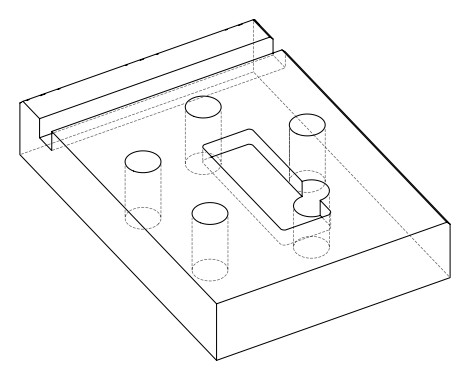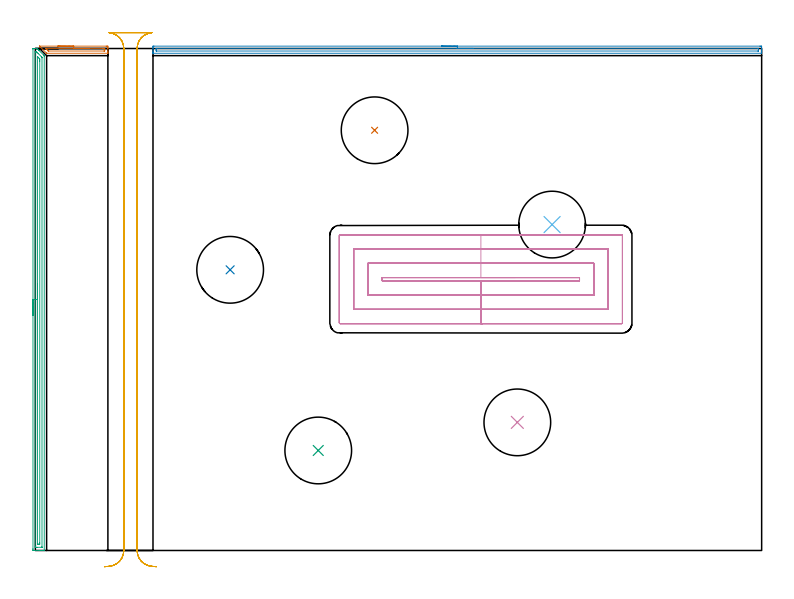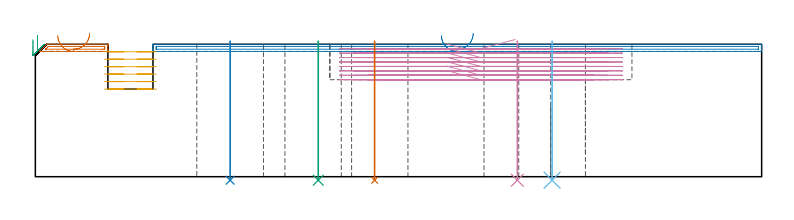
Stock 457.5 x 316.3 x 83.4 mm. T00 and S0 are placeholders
(PLAN: 10 operations, 3 tool changes, 49.7 min)
(1 AREA_MILL | FG_CHAMFER_SURFACE | UGT0205_001 | 0.83 min | 489 mm3)
(2 AREA_MILL_1 | FG_CHAMFER_SURFACE_1 | UGT0205_001 | 6.31 min | 3917 mm3)
(3 AREA_MILL_2 | FG_CHAMFER_SURFACE_2 | UGT0205_001 | 7.74 min | 7913 mm3)
(4 MILL_RECTANGULAR_POCKET | POCKET_RECTANGULAR_STRAIGHT | NXT0201_011 | Follow Part, ap 3, ae 75% | 24.26 min | 287810 mm3)
(5 MILL_RECTANGULAR_SLOT | SLOT_RECTANGULAR | UGT0201_136 | Follow Part, ap 5, ae 75% | 8.79 min | 253185 mm3)
(6 INDEXABLE_INSERT_DRILL_THROUGH_HOLE_FROM_SOLID | STEP1HOLE | NXT0302_036 | 0.35 min | 100422 mm3)
(7 INDEXABLE_INSERT_DRILL_THROUGH_HOLE_FROM_SOLID_1 | STEP1HOLE_1 | NXT0302_036 | 0.35 min | 115478 mm3)
(8 INDEXABLE_INSERT_DRILL_THROUGH_HOLE_FROM_SOLID_2 | STEP1HOLE_2 | NXT0302_036 | 0.35 min | 115471 mm3)
(9 INDEXABLE_INSERT_DRILL_THROUGH_HOLE_FROM_SOLID_3 | STEP1HOLE_3 | NXT0302_036 | 0.35 min | 115490 mm3)
(10 INDEXABLE_INSERT_DRILL_THROUGH_HOLE_FROM_SOLID_4 | STEP1HOLE_4 | NXT0302_036 | 0.35 min | 115471 mm3)
(TOOL UGT0205_001 | Chamfer Mill 20 x 3 x 45 deg. | D20 FL50 Z2)
(TOOL NXT0201_011 | ENDMILL 12mm [2P460-1200-NA 1630] | D12 FL38 Z6)
(TOOL UGT0201_136 | Carbide End Mill 20.0 | D20 FL30 Z4)
(TOOL NXT0302_036 | Index. Insert Drill 42mm [880-D4200L50-05] | D42 PA176 FL210 Z2)
(OP 1 AREA_MILL)
G17 G21 G94 G90
T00 M6
G54
G17 G0 G90 X14.15 Y317.7 S1061 M3
G43 Z93.4 H0
Z88.9
G94 G1 X14.188 Z88.028 F250.
X14.302 Z87.164
X14.491 Z86.312
X14.753 Z85.48
X15.087 Z84.674
X15.49 Z83.9
X15.959 Z83.164
X16.49 Z82.472
X17.079 Z81.829
X17.722 Z81.24
X18.414 Z80.708
X19.15 Z80.24
X19.924 Z79.837
X20.73 Z79.503
X21.562 Z79.241
X22.414 Z79.052
X23.279 Z78.938
X24.15 Z78.9
X44.618
X45.105 Y317.698 Z78.902
X45.585 Y317.693 Z78.903
X45.691 Y317.691 Z78.905
X45.7 Y317.217 Z79.377
Y316.629 Z79.968
Y316.334 Z80.263
Y314.566 Z82.029
Y313.975 Z82.624
Y313.523 Z83.076
Y313.213 Z83.377
X45.692 Y313.202 Z83.388
X45.552 Y313.2 Z83.4
X7.208
X7.104 Y313.204 Z83.389
X7.093 Y313.21 Z83.383
X6.946 Y313.353 Z83.245
X2.749 Y317.551 Z79.047
X2.648 Y317.659 Z78.939
X2.617 Y317.694 Z78.903
X2.729 Y317.699 Z78.901
X2.749 Y317.7 Z78.9
X24.15
Y316.286 Z80.314
X42.43
X43.322 Y316.284 Z80.316
X43.372 Y316.283 Z80.317
X43.69 Y316.266 Z80.334
X43.694 Y316.174 Z80.426
X43.699 Y315.96 Z80.64
Y315.45 Z81.15
X43.698 Y315.077 Z81.523
X43.69 Y314.701 Z81.899
X43.681 Y314.621 Z81.979
X43.637 Y314.618 Z81.982
X43.532 Y314.616 Z81.984
X43.322 Y314.614 Z81.986
X43.273
X8.497 Y314.615 Z81.985
X8.286 Y314.618 Z81.982
X8.183 Y314.621 Z81.979
X8.125 Y314.637 Z81.963
X8.02 Y314.738 Z81.862
X7.654 Y315.097 Z81.503
X7.3 Y315.45 Z81.15
X6.762 Y315.988 Z80.612
X6.573 Y316.18 Z80.42
X6.502 Y316.257 Z80.343
X6.484 Y316.279 Z80.321
X6.51 Y316.281 Z80.319
X6.593 Y316.284 Z80.316
X6.762 Y316.286 Z80.314
X6.81
X24.15
X25.022 Z80.352
X25.887 Z80.466
X26.738 Z80.655
X27.57 Z80.917
X28.376 Z81.251
X29.15 Z81.654
X29.886 Z82.123
X30.578 Z82.654
X31.221 Z83.243
X31.81 Z83.886
X32.342 Z84.578
X32.81 Z85.314
X33.213 Z86.088
X33.547 Z86.894
X33.809 Z87.726
X33.998 Z88.578
X34.112 Z89.443
X34.15 Z90.314
G0 Z93.4
M5
M2
(OP 2 AREA_MILL_1)
G17 G21 G94 G90
T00 M6
G54
G17 G0 G90 X255.8 Y317.7 S1061 M3
G43 Z93.4 H0
Z88.9
G94 G1 X255.838 Z88.028 F250.
X255.952 Z87.164
X256.141 Z86.312
X256.403 Z85.48
X256.737 Z84.674
X257.14 Z83.9
X257.608 Z83.164
X258.14 Z82.472
X258.729 Z81.829
X259.372 Z81.24
X260.064 Z80.709
X260.8 Z80.24
X261.574 Z79.837
X262.38 Z79.503
X263.212 Z79.241
X264.064 Z79.052
X264.928 Z78.938
X265.8 Z78.9
X456.4
X456.888 Y317.699 Z78.901
X457.37 Y317.694 Z78.902
X457.491 Y317.691 Z78.905
X457.5 Y317.217 Z79.378
Y316.94 Z79.656
Y316.334 Z80.26
Y315.778 Z80.819
Y315.45 Z81.146
Y314.894 Z81.702
Y314.566 Z82.029
Y313.91 Z82.689
Y313.558 Z83.041
Y313.215 Z83.375
X457.492 Y313.202 Z83.388
X457.335 Y313.2 Z83.4
X74.266
X74.108 Y313.202 Z83.388
X74.1 Y313.215 Z83.375
Y313.558 Z83.041
Y313.91 Z82.689
Y314.566 Z82.029
Y315.778 Z80.819
Y316.334 Z80.26
Y316.94 Z79.656
X74.103 Y317.217 Z79.378
X74.109 Y317.691 Z78.905
X74.23 Y317.694 Z78.902
X74.712 Y317.7 Z78.9
X265.8
Y316.286 Z80.314
X455.151 Y316.285 Z80.315
X455.49 Y316.279 Z80.321
X455.494 Y316.17 Z80.43
X455.499 Y315.941 Z80.659
X455.5 Y315.45 Z81.15
X455.499 Y315.057 Z81.543
X455.491 Y314.663 Z81.937
X455.488 Y314.62 Z81.98
X455.47 Y314.618 Z81.982
X455.419 Y314.616 Z81.984
X455.313 Y314.615 Z81.985
X455.102 Y314.614 Z81.986
X76.449 Y314.615 Z81.985
X76.11 Y314.621 Z81.979
X76.106 Y314.73 Z81.87
X76.101 Y314.959 Z81.641
X76.1 Y315.45 Z81.15
X76.101 Y315.843 Z80.757
X76.109 Y316.237 Z80.363
X76.112 Y316.28 Z80.32
X76.13 Y316.282 Z80.318
X76.181 Y316.284 Z80.316
X76.287 Y316.285 Z80.315
X76.498 Y316.286 Z80.314
X265.8
X266.672 Z80.352
X267.536 Z80.466
X268.388 Z80.655
X269.22 Z80.917
X270.026 Z81.251
X270.8 Z81.654
X271.536 Z82.123
X272.228 Z82.654
X272.871 Z83.243
X273.46 Z83.886
X273.992 Z84.578
X274.46 Z85.314
X274.863 Z86.088
X275.197 Z86.894
X275.459 Z87.726
X275.648 Z88.578
X275.762 Z89.443
X275.8 Z90.314
G0 Z93.4
M5
M2
(OP 3 AREA_MILL_2)
G17 G21 G94 G90
T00 M6
G54
G17 G0 G90 X-1.5 Y148.1 S1061 M3
G43 Z93.4 H0
Z86.3
G94 G1 Y148.138 Z85.428 F250.
Y148.252 Z84.564
Y148.441 Z83.712
Y148.703 Z82.88
Y149.037 Z82.074
Y149.44 Z81.3
Y149.908 Z80.564
Y150.439 Z79.872
Y151.029 Z79.229
Y151.672 Z78.64
Y152.364 Z78.108
Y153.1 Z77.64
Y153.874 Z77.237
Y154.68 Z76.903
Y155.512 Z76.641
Y156.363 Z76.452
Y157.228 Z76.338
Y158.1 Z76.3
Y315.83
X-1.496 Y316.042 Z76.304
X-1.491 Y316.197 Z76.306
X-1.349 Y316.2 Z76.448
X-0.156 Z77.639
X0.7 Z78.5
X1.097 Z78.896
X1.11 Y316.191 Z78.909
X1.336 Y315.965 Z79.135
X1.407 Y315.894 Z79.206
X1.609 Y315.693 Z79.405
X1.704 Y315.596 Z79.504
X1.806 Y315.494 Z79.606
X1.903 Y315.399 Z79.699
X2.002 Y315.299 Z79.801
X2.097 Y315.203 Z79.897
X2.197 Y315.105 Z79.993
X2.299 Y315.001 Z80.099
X2.388 Y314.912 Z80.188
X2.491 Y314.811 Z80.287
X5.138 Y312.164 Z82.934
X5.582 Y311.718 Z83.38
X5.595 Y311.696 Z83.387
X5.6 Y311.134 Z83.4
Y0.158
X5.597 Y0.008 Z83.388
X5.593 Y0.007 Z83.384
X5.273 Y0. Z83.073
X4.879 Z82.678
X4.256 Z82.05
X3.062 Z80.859
X2.491 Z80.285
X-1.038 Y0.001 Z76.759
X-1.268 Y0.004 Z76.529
X-1.491 Y0.009 Z76.305
X-1.495 Y0.141 Z76.303
X-1.499 Y0.604 Z76.301
X-1.5 Y1.071 Z76.3
Y158.1
X-0.086 Z77.714
X-0.085 Y314.017 Z77.715
X-0.084 Y314.12 Z77.716
X-0.081 Y314.17 Z77.719
X-0.08 Y314.187 Z77.72
X-0.041 Y314.19 Z77.759
X0.345 Y314.197 Z78.145
X0.534 Y314.193 Z78.334
X0.629 Y314.19 Z78.429
X0.727 Y314.112 Z78.527
X1.036 Y313.812 Z78.836
X1.609 Y313.241 Z79.409
X1.931 Y312.919 Z79.731
X3.714 Y311.135 Z81.514
X4.063 Y310.778 Z81.863
X4.162 Y310.676 Z81.962
X4.179 Y310.619 Z81.979
X4.181 Y310.518 Z81.981
X4.185 Y310.313 Z81.985
Y2.183
X4.184 Y2.08 Z81.984
X4.181 Y2.03 Z81.981
X4.18 Y2.013 Z81.98
X4.141 Y2.01 Z81.941
X3.755 Y2.002 Z81.555
X1.111 Y2. Z78.911
X0.727 Y2.001 Z78.527
X0.226 Y2.003 Z78.026
X0.017 Y2.01 Z77.817
X-0.079 Y2.018 Z77.721
X-0.085 Y2.317 Z77.715
Y2.388
X-0.086 Y158.1 Z77.714
X1.329 Z79.129
Y310.525
X1.331 Y310.809 Z79.131
X1.334 Y310.998 Z79.134
X1.335 Y311.05 Z79.135
X1.36 Y311.03 Z79.16
X1.426 Y310.968 Z79.226
X1.609 Y310.79 Z79.409
X2.158 Y310.242 Z79.958
X2.491 Y309.905 Z80.291
X2.762 Y309.626 Z80.562
X2.767 Y309.35 Z80.567
X2.77 Y309.068 Z80.57
X2.771 Y308.458 Z80.571
X2.772 Y308.174 Z80.572
X2.771 Y4.782 Z80.571
X2.767 Y4.173 Z80.567
X2.765 Y4.033 Z80.565
X2.759 Y4.01 Z80.559
X2.719 Y4.005 Z80.519
X2.661 Y4.001 Z80.461
X2.491 Y4. Z80.291
X1.779 Z79.579
X1.609 Y4.003 Z79.409
X1.438 Y4.008 Z79.238
X1.335 Y4.013 Z79.135
X1.332 Y4.079 Z79.132
X1.33 Y4.173 Z79.13
X1.329 Y4.456 Z79.129
Y158.1
Y158.971 Z79.167
Y159.836 Z79.28
Y160.688 Z79.469
Y161.52 Z79.732
Y162.326 Z80.065
Y163.1 Z80.468
Y163.836 Z80.937
Y164.528 Z81.468
Y165.171 Z82.057
Y165.76 Z82.701
Y166.291 Z83.393
Y166.76 Z84.129
Y167.163 Z84.902
Y167.497 Z85.708
Y167.759 Z86.54
Y167.948 Z87.392
Y168.062 Z88.257
Y168.1 Z89.129
G0 Z93.4
M5
M2
(OP 4 MILL_RECTANGULAR_POCKET)
G17 G21 G94 G90
T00 M6
G54
G17 G0 G90 X302.249 Y171.9 S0 M3
G43 Z93.4 H1
Z86.4
G94 G1 X280.65 Z80.612 F250.
X218.5 F500.
Y169.9
X342.8
Y171.9
X280.65
Y180.9
X209.5
Y160.9
X351.8
Y180.9
X280.65
Y189.9
X200.5
Y151.9
X360.8
Y189.9
X346.495
X280.65
Y198.9
X192.
G3 X191.5 Y198.4 R0.5
G1 Y143.4
G3 X192. Y142.9 R0.5
G1 X369.3
G3 X369.8 Y143.4 R0.5
G1 Y198.4
G3 X369.3 Y198.9 R0.5
G1 X280.65
X279.65
G0 X259.051 Y169.9 Z83.612
G1 X280.65 Z77.825 F250.
X342.8 F500.
Y171.9
X218.5
Y169.9
X280.65
Y160.9
X351.8
Y180.9
X209.5
Y160.9
X280.65
Y151.9
X360.8
Y189.9
X200.5
Y151.9
X280.65
Y142.9
X369.3
G3 X369.8 Y143.4 R0.5
G1 Y198.4
G3 X369.3 Y198.9 R0.5
G1 X192.
G3 X191.5 Y198.4 R0.5
G1 Y143.4
G3 X192. Y142.9 R0.5
G1 X280.65
X281.65
G0 X259.051 Y169.9 Z80.825
G1 X280.65 Z75.037 F250.
X342.8 F500.
Y171.9
X218.5
Y169.9
X280.65
Y160.9
X351.8
Y180.9
X209.5
Y160.9
X280.65
Y151.9
X360.8
Y189.9
X200.5
Y151.9
X280.65
Y142.9
X369.3
G3 X369.8 Y143.4 R0.5
G1 Y198.4
G3 X369.3 Y198.9 R0.5
G1 X192.
G3 X191.5 Y198.4 R0.5
G1 Y143.4
G3 X192. Y142.9 R0.5
G1 X280.65
X281.65
G0 X259.051 Y169.9 Z78.037
G1 X280.65 Z72.25 F250.
X342.8 F500.
Y171.9
X218.5
Y169.9
X280.65
Y160.9
X351.8
Y180.9
X209.5
Y160.9
X280.65
Y151.9
X360.8
Y189.9
X200.5
Y151.9
X280.65
Y142.9
X369.3
G3 X369.8 Y143.4 R0.5
G1 Y198.4
G3 X369.3 Y198.9 R0.5
G1 X192.
G3 X191.5 Y198.4 R0.5
G1 Y143.4
G3 X192. Y142.9 R0.5
G1 X280.65
X281.65
G0 X259.051 Y169.9 Z75.25
G1 X280.65 Z69.462 F250.
X342.8 F500.
Y171.9
X218.5
Y169.9
X280.65
Y160.9
X351.8
Y180.9
X209.5
Y160.9
X280.65
Y151.9
X360.8
Y189.9
X200.5
Y151.9
X280.65
Y142.9
X369.3
G3 X369.8 Y143.4 R0.5
G1 Y198.4
G3 X369.3 Y198.9 R0.5
G1 X192.
G3 X191.5 Y198.4 R0.5
G1 Y143.4
G3 X192. Y142.9 R0.5
G1 X280.65
X281.65
G0 X259.051 Y169.9 Z72.462
G1 X280.65 Z66.675 F250.
X342.8 F500.
Y171.9
X218.5
Y169.9
X280.65
Y160.9
X351.8
Y180.9
X209.5
Y160.9
X280.65
Y151.9
X360.8
Y189.9
X200.5
Y151.9
X280.65
Y142.9
X369.3
G3 X369.8 Y143.4 R0.5
G1 Y198.4
G3 X369.3 Y198.9 R0.5
G1 X192.
G3 X191.5 Y198.4 R0.5
G1 Y143.4
G3 X192. Y142.9 R0.5
G1 X280.65
X281.65
G0 X259.051 Y169.9 Z69.675
G1 X280.65 Z63.887 F250.
X342.8 F500.
Y171.9
X218.5
Y169.9
X280.65
Y160.9
X351.8
Y180.9
X209.5
Y160.9
X280.65
Y151.9
X360.8
Y189.9
X200.5
Y151.9
X280.65
Y142.9
X369.3
G3 X369.8 Y143.4 R0.5
G1 Y198.4
G3 X369.3 Y198.9 R0.5
G1 X192.
G3 X191.5 Y198.4 R0.5
G1 Y143.4
G3 X192. Y142.9 R0.5
G1 X280.65
X281.65
G0 X259.051 Y169.9 Z66.887
G1 X280.65 Z61.1 F250.
X342.8 F500.
Y171.9
X218.5
Y169.9
X280.65
Y160.9
X351.8
Y180.9
X209.5
Y160.9
X280.65
Y151.9
X360.8
Y189.9
X200.5
Y151.9
X280.65
Y142.9
X369.3
G3 X369.8 Y143.4 R0.5
G1 Y198.4
G3 X369.3 Y198.9 R0.5
G1 X192.
G3 X191.5 Y198.4 R0.5
G1 Y143.4
G3 X192. Y142.9 R0.5
G1 X280.65
X281.65
G0 Z93.4
M5
M2
(OP 5 MILL_RECTANGULAR_SLOT)
G17 G21 G94 G90
T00 M6
G54
G17 G0 G90 X76.317 Y-10.202 S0 M3
G43 Z93.4 H0
Z78.7
G94 G1 X73.326 Y-9.97 F250.
G2 X64.1 Y0. R10. F500.
G1 Y316.2
G2 X73.326 Y326.17 R10.
G1 Y326.2
X46.474
Y326.17
G2 X55.7 Y316.2 R10.
G1 Y0.
G2 X46.474 Y-9.97 R10.
G1 X43.483 Y-10.202 F250.
G0 X76.317 Z74.
G1 X73.326 Y-9.97
G2 X64.1 Y0. R10. F500.
G1 Y316.2
G2 X73.326 Y326.17 R10.
G1 Y326.2
X46.474
Y326.17
G2 X55.7 Y316.2 R10.
G1 Y0.
G2 X46.474 Y-9.97 R10.
G1 X43.483 Y-10.202 F250.
G0 X76.317 Z69.3
G1 X73.326 Y-9.97
G2 X64.1 Y0. R10. F500.
G1 Y316.2
G2 X73.326 Y326.17 R10.
G1 Y326.2
X46.474
Y326.17
G2 X55.7 Y316.2 R10.
G1 Y0.
G2 X46.474 Y-9.97 R10.
G1 X43.483 Y-10.202 F250.
G0 X76.317 Z64.6
G1 X73.326 Y-9.97
G2 X64.1 Y0. R10. F500.
G1 Y316.2
G2 X73.326 Y326.17 R10.
G1 Y326.2
X46.474
Y326.17
G2 X55.7 Y316.2 R10.
G1 Y0.
G2 X46.474 Y-9.97 R10.
G1 X43.483 Y-10.202 F250.
G0 X76.317 Z59.9
G1 X73.326 Y-9.97
G2 X64.1 Y0. R10. F500.
G1 Y316.2
G2 X73.326 Y326.17 R10.
G1 Y326.2
X46.474
Y326.17
G2 X55.7 Y316.2 R10.
G1 Y0.
G2 X46.474 Y-9.97 R10.
G1 X43.483 Y-10.202 F250.
G0 X76.317 Z55.2
G1 X73.326 Y-9.97
G2 X64.1 Y0. R10. F500.
G1 Y316.2
G2 X73.326 Y326.17 R10.
G1 Y326.2
X46.474
Y326.17
G2 X55.7 Y316.2 R10.
G1 Y0.
G2 X46.474 Y-9.97 R10.
G1 X43.483 Y-10.202 F250.
G0 Z93.4
M5
M2
(OP 6 INDEXABLE_INSERT_DRILL_THROUGH_HOLE_FROM_SOLID)
G17 G21 G94 G90
T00 M6
G54
G17 G0 G90 X325.5 Y205.3 S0 M3
G43 Z93.4 H1
G94 G81 G98 Z-2.233 F250. R85.4
G80
M5
M2
(OP 7 INDEXABLE_INSERT_DRILL_THROUGH_HOLE_FROM_SOLID_1)
G17 G21 G94 G90
T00 M6
G54
G17 G0 G90 X213.7 Y264.7 S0 M3
G43 Z93.4 H1
G94 G81 G98 Z-2.233 F250. R85.4
G80
M5
M2
(OP 8 INDEXABLE_INSERT_DRILL_THROUGH_HOLE_FROM_SOLID_2)
G17 G21 G94 G90
T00 M6
G54
G17 G0 G90 X122.7 Y176.8 S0 M3
G43 Z93.4 H1
G94 G81 G98 Z-2.233 F250. R85.4
G80
M5
M2
(OP 9 INDEXABLE_INSERT_DRILL_THROUGH_HOLE_FROM_SOLID_3)
G17 G21 G94 G90
T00 M6
G54
G17 G0 G90 X178.2 Y63. S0 M3
G43 Z93.4 H1
G94 G81 G98 Z-2.233 F250. R85.4
G80
M5
M2
(OP 10 INDEXABLE_INSERT_DRILL_THROUGH_HOLE_FROM_SOLID_4)
G17 G21 G94 G90
T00 M6
G54
G17 G0 G90 X303.6 Y80.7 S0 M3
G43 Z93.4 H1
G94 G81 G98 Z-2.233 F250. R85.4
G80
M5
M2
